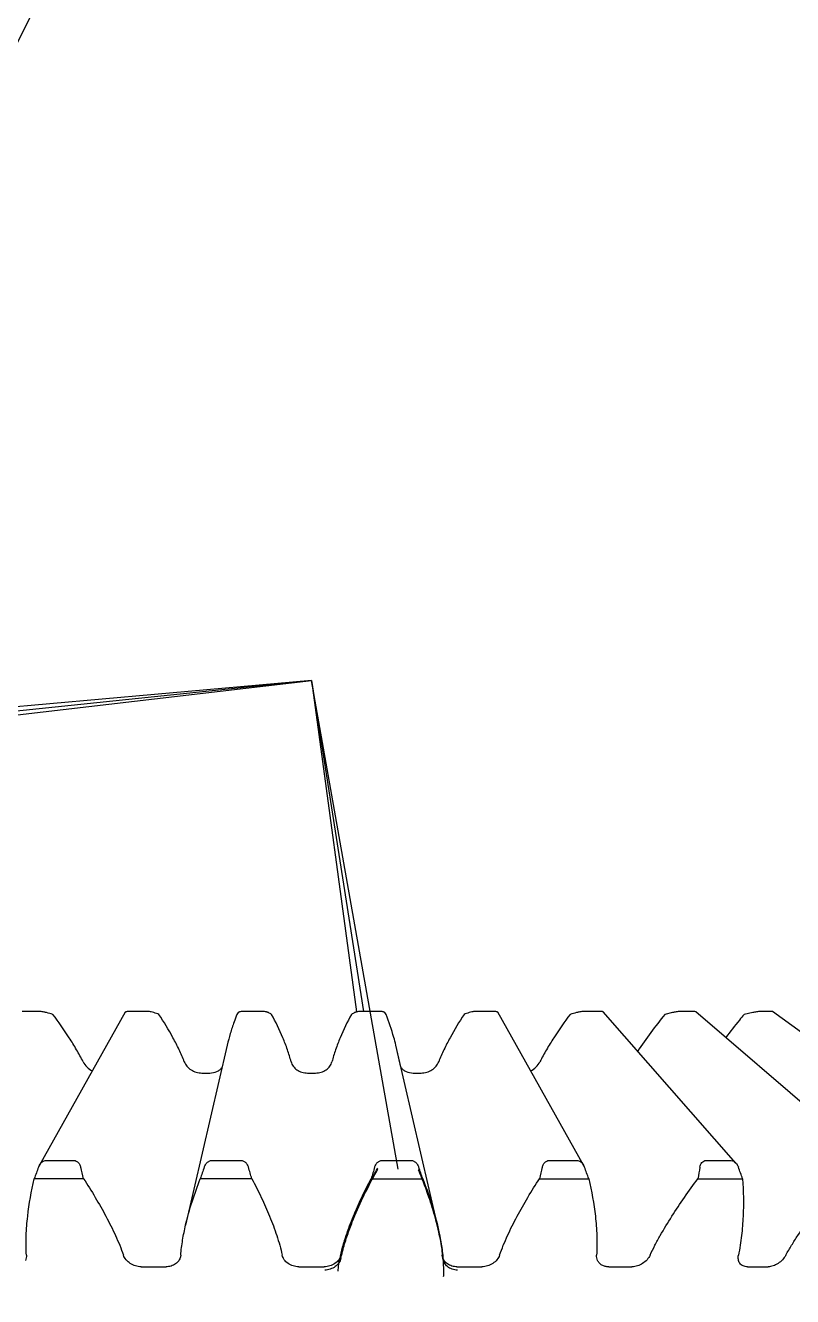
# Model space of a CAD drawing. Header units: inches. Extents: x -164 to 250, y -285 to 80.
# Drawn here: x 111.761 to 113.178, y 33.261 to 35.608 of the extents above; entities that cross this region are included whole.
import ezdxf

# ---------------------------------------------------------------- set-up
doc = ezdxf.new("R2010")
doc.units = ezdxf.units.IN
doc.header["$MEASUREMENT"] = 0
for name, color, linetype in [('LAYER_CURVE', 7, 'Continuous'), ('LAYER_CUT_FEAT', 7, 'Continuous'), ('LAYER_FEATURE', 7, 'Continuous')]:
    doc.layers.add(name, color=color, linetype=linetype)

msp = doc.modelspace()

# ---------------------------------------------------------------- linework, layer by layer
at = {"color": 7, "linetype": 'Continuous'}
for p, q in [((111.94525, 33.78564), (111.78668, 33.50326)), ((112.7921, 33.50326), (112.63352, 33.78564)), ((113.07341, 33.5073), (112.82799, 33.78626)), ((113.32124, 33.50954), (112.99963, 33.7866)), ((113.52488, 33.51081), (113.14075, 33.78679)), ((112.13365, 33.72489), (112.05684, 33.39266)), ((112.45457, 33.68403), (112.44512, 33.72489)), ((112.08681, 33.67349), (112.10132, 33.67349)), ((112.28197, 33.67349), (112.29681, 33.67349)), ((112.47745, 33.67349), (112.49197, 33.67349)), ((111.79912, 33.51197), (111.85025, 33.51197)), ((112.10546, 33.51197), (112.15893, 33.51197)), ((112.41984, 33.51197), (112.47331, 33.51197)), ((112.72852, 33.51197), (112.77965, 33.51197)), ((113.018, 33.51197), (113.06456, 33.51197)), ((111.8682, 33.47839), (111.77728, 33.47839)), ((112.17908, 33.47839), (112.084, 33.47839)), ((112.3997, 33.47839), (112.49477, 33.47839)), ((112.71057, 33.47839), (112.80149, 33.47839)), ((113.00303, 33.47839), (113.08582, 33.47839)), ((112.04784, 33.33727), (112.0474, 33.33434)), ((112.53137, 33.33434), (112.53093, 33.33727)), ((111.97479, 33.31578), (112.02066, 33.31578)), ((112.26594, 33.31578), (112.31283, 33.31578)), ((112.55812, 33.31578), (112.60399, 33.31578)), ((112.83855, 33.31578), (112.88139, 33.31578)), ((113.09498, 33.31578), (113.13292, 33.31578))]:
    msp.add_line(p, q, dxfattribs=at)
msp.add_circle((124.25513, 29.28373), 14)
for centre, radius, start, end in [((113.55713, 32.84317), 1.8898, 159.67192, 160.35876), ((111.80864, 33.49096), 0.02517, 150.75513, 159.73052), ((110.12601, 33.06424), 1.79074, 13.372, 14.0732), ((113.78455, 32.91542), 1.79131, 160.96397, 161.68279), ((110.49345, 32.98832), 1.75542, 16.21117, 16.93618), ((114.08532, 32.98832), 1.75542, 163.06382, 163.78883), ((110.79422, 32.91542), 1.79131, 18.31721, 19.03603), ((114.45276, 33.06424), 1.79074, 165.9268, 166.628), ((112.77014, 33.49096), 0.02517, 20.26948, 29.24487), ((111.02164, 32.84317), 1.8898, 19.64124, 20.32808), ((114.90068, 33.14762), 1.92626, 169.46884, 170.11229), ((111.15251, 32.7686), 2.05949, 20.16019, 20.79243)]:
    msp.add_arc(centre, radius, start, end, dxfattribs=at)
for points, knots in [([(111.86748, 33.69419), (111.86368, 33.70179), (111.85544, 33.71682), (111.83725, 33.74634), (111.82217, 33.76776), (111.81167, 33.78182)], [0, 0, 0, 0, 0.2450674, 0.4939369, 1, 1, 1, 1]), ([(112.05443, 33.69419), (112.05149, 33.70178), (112.04492, 33.71681), (112.02979, 33.74635), (112.01675, 33.76778), (112.00753, 33.78182)], [0, 0, 0, 0, 0.2451552, 0.4938789, 1, 1, 1, 1]), ([(112.15168, 33.78182), (112.14984, 33.77717), (112.14542, 33.7655), (112.1392, 33.74657), (112.13533, 33.73215), (112.13365, 33.72489)], [0, 0, 0, 0, 0.2509088, 0.6259851, 1, 1, 1, 1]), ([(112.25165, 33.69419), (112.24971, 33.70175), (112.24509, 33.71675), (112.23371, 33.74628), (112.22326, 33.76776), (112.2157, 33.78182)], [0, 0, 0, 0, 0.2466098, 0.4955293, 1, 1, 1, 1]), ([(112.36307, 33.78182), (112.35551, 33.76776), (112.34507, 33.74628), (112.33368, 33.71675), (112.32906, 33.70175), (112.32713, 33.69419)], [0, 0, 0, 0, 0.5044707, 0.7533902, 1, 1, 1, 1]), ([(112.44512, 33.72489), (112.444, 33.72973), (112.43907, 33.74903), (112.43259, 33.76791), (112.42709, 33.78182)], [0, 0, 0, 0, 0.2493414, 1, 1, 1, 1]), ([(112.57125, 33.78182), (112.56203, 33.76778), (112.54898, 33.74635), (112.53386, 33.71681), (112.52728, 33.70178), (112.52434, 33.69419)], [0, 0, 0, 0, 0.5061211, 0.7548448, 1, 1, 1, 1]), ([(112.7671, 33.78182), (112.7566, 33.76776), (112.74152, 33.74634), (112.72333, 33.71682), (112.7151, 33.70179), (112.71129, 33.69419)], [0, 0, 0, 0, 0.5060631, 0.7549326, 1, 1, 1, 1]), ([(112.94208, 33.78182), (112.93317, 33.77075), (112.91586, 33.74843), (112.8996, 33.72532), (112.89192, 33.71358)], [0, 0, 0, 0, 0.5031485, 1, 1, 1, 1]), ([(113.08853, 33.78182), (113.08563, 33.77832), (113.07412, 33.76429), (113.06288, 33.75004), (113.05464, 33.73921)], [0, 0, 0, 0, 0.2503588, 1, 1, 1, 1]), ([(111.86748, 33.69419), (111.86925, 33.69067), (111.87419, 33.68411), (111.88085, 33.67936), (111.88452, 33.6775)], [0, 0, 0, 0, 0.4890009, 1, 1, 1, 1]), ([(112.05443, 33.69419), (112.05558, 33.69123), (112.05909, 33.68552), (112.06682, 33.67889), (112.07634, 33.67454), (112.08334, 33.67349), (112.08681, 33.67349)], [0, 0, 0, 0, 0.2351198, 0.4851943, 0.7432884, 1, 1, 1, 1]), ([(112.10132, 33.67349), (112.10583, 33.67349), (112.11261, 33.67482), (112.12007, 33.67935), (112.12302, 33.68237), (112.12423, 33.68401)], [0, 0, 0, 0, 0.519581, 0.7648781, 1, 1, 1, 1]), ([(112.25165, 33.69419), (112.2524, 33.69127), (112.2552, 33.68552), (112.26232, 33.67882), (112.27157, 33.67449), (112.27848, 33.67349), (112.28197, 33.67349)], [0, 0, 0, 0, 0.2306075, 0.4753035, 0.7336615, 1, 1, 1, 1]), ([(112.29681, 33.67349), (112.30029, 33.67349), (112.3072, 33.67449), (112.31645, 33.67882), (112.32357, 33.68552), (112.32638, 33.69127), (112.32713, 33.69419)], [0, 0, 0, 0, 0.2663384, 0.5246962, 0.7693921, 1, 1, 1, 1]), ([(112.45454, 33.68401), (112.45575, 33.68237), (112.4587, 33.67935), (112.46617, 33.67482), (112.47295, 33.67349), (112.47745, 33.67349)], [0, 0, 0, 0, 0.2351219, 0.480419, 1, 1, 1, 1]), ([(112.49197, 33.67349), (112.49544, 33.67349), (112.50243, 33.67454), (112.51195, 33.67889), (112.51968, 33.68552), (112.5232, 33.69123), (112.52434, 33.69419)], [0, 0, 0, 0, 0.2567116, 0.5148057, 0.7648802, 1, 1, 1, 1]), ([(112.69425, 33.6775), (112.69792, 33.67936), (112.70458, 33.68411), (112.70953, 33.69067), (112.71129, 33.69419)], [0, 0, 0, 0, 0.5109992, 1, 1, 1, 1]), ([(111.78668, 33.50326), (111.78734, 33.50443), (111.78885, 33.50667), (111.79174, 33.50949), (111.79522, 33.51146), (111.79784, 33.51197), (111.79912, 33.51197)], [0, 0, 0, 0, 0.254629, 0.5077286, 0.7569015, 1, 1, 1, 1]), ([(111.85025, 33.51197), (111.85183, 33.51197), (111.85501, 33.51121), (111.85884, 33.50826), (111.86152, 33.50426), (111.86262, 33.50124), (111.86301, 33.49968)], [0, 0, 0, 0, 0.2489362, 0.496595, 0.746634, 1, 1, 1, 1]), ([(112.0912, 33.49968), (112.09174, 33.50125), (112.09315, 33.5043), (112.09626, 33.50828), (112.10044, 33.51119), (112.1038, 33.51197), (112.10546, 33.51197)], [0, 0, 0, 0, 0.2494015, 0.4998733, 0.7506078, 1, 1, 1, 1]), ([(112.15893, 33.51197), (112.16058, 33.51197), (112.16391, 33.51121), (112.16801, 33.50829), (112.17098, 33.50429), (112.17226, 33.50125), (112.17274, 33.49968)], [0, 0, 0, 0, 0.2515887, 0.5016261, 0.7508882, 1, 1, 1, 1]), ([(112.40603, 33.49968), (112.40651, 33.50125), (112.4078, 33.50429), (112.41076, 33.50829), (112.41486, 33.51121), (112.41819, 33.51197), (112.41984, 33.51197)], [0, 0, 0, 0, 0.2491117, 0.4983742, 0.7484117, 1, 1, 1, 1]), ([(112.47331, 33.51197), (112.47497, 33.51197), (112.47833, 33.51119), (112.48251, 33.50828), (112.48562, 33.5043), (112.48703, 33.50125), (112.48757, 33.49968)], [0, 0, 0, 0, 0.2493926, 0.5001269, 0.7505985, 1, 1, 1, 1]), ([(112.71577, 33.49968), (112.71616, 33.50124), (112.71726, 33.50426), (112.71993, 33.50826), (112.72376, 33.51121), (112.72694, 33.51197), (112.72852, 33.51197)], [0, 0, 0, 0, 0.2533659, 0.5034053, 0.7510642, 1, 1, 1, 1]), ([(112.77965, 33.51197), (112.78094, 33.51197), (112.78356, 33.51146), (112.78703, 33.50949), (112.78992, 33.50667), (112.79144, 33.50443), (112.7921, 33.50326)], [0, 0, 0, 0, 0.2430993, 0.4922717, 0.7453712, 1, 1, 1, 1]), ([(113.00687, 33.49968), (113.00715, 33.50122), (113.00801, 33.50421), (113.01026, 33.50821), (113.01364, 33.51119), (113.01657, 33.51197), (113.018, 33.51197)], [0, 0, 0, 0, 0.2628823, 0.5162327, 0.7596516, 1, 1, 1, 1]), ([(113.06456, 33.51197), (113.06621, 33.51197), (113.06962, 33.51091), (113.07224, 33.50863), (113.07341, 33.5073)], [0, 0, 0, 0, 0.4815083, 1, 1, 1, 1]), ([(113.07341, 33.5073), (113.07389, 33.50675), (113.07572, 33.50443), (113.07709, 33.50176), (113.07787, 33.49968)], [0, 0, 0, 0, 0.2477559, 1, 1, 1, 1]), ([(111.76276, 33.33727), (111.76238, 33.34331), (111.762, 33.35536), (111.76236, 33.3793), (111.76556, 33.42059), (111.77187, 33.45552), (111.77728, 33.47839)], [0, 0, 0, 0, 0.1275895, 0.254046, 0.5045545, 1, 1, 1, 1]), ([(111.8682, 33.47839), (111.87564, 33.46706), (111.88999, 33.44423), (111.90986, 33.40928), (111.92469, 33.37959), (111.93516, 33.35553), (111.93987, 33.34338), (111.94202, 33.33727)], [0, 0, 0, 0, 0.2548075, 0.506722, 0.755332, 0.8782334, 1, 1, 1, 1]), ([(112.05684, 33.39266), (112.06021, 33.40724), (112.0683, 33.43617), (112.07847, 33.46441), (112.084, 33.47839)], [0, 0, 0, 0, 0.4989043, 1, 1, 1, 1]), ([(112.17908, 33.47839), (112.18517, 33.46705), (112.1968, 33.44419), (112.21238, 33.40922), (112.22345, 33.37953), (112.23083, 33.35549), (112.23394, 33.34337), (112.23529, 33.33727)], [0, 0, 0, 0, 0.2536009, 0.5048176, 0.7536144, 0.8771228, 1, 1, 1, 1]), ([(112.34348, 33.33727), (112.34483, 33.34337), (112.34794, 33.35549), (112.35532, 33.37953), (112.3664, 33.40922), (112.38197, 33.44419), (112.3936, 33.46705), (112.3997, 33.47839)], [0, 0, 0, 0, 0.1228772, 0.2463857, 0.4951826, 0.7463992, 1, 1, 1, 1]), ([(112.49477, 33.47839), (112.5003, 33.46441), (112.51047, 33.43617), (112.51856, 33.40724), (112.52193, 33.39266)], [0, 0, 0, 0, 0.5010958, 1, 1, 1, 1]), ([(112.63675, 33.33727), (112.63891, 33.34338), (112.64361, 33.35553), (112.65409, 33.37959), (112.66892, 33.40928), (112.68878, 33.44423), (112.70314, 33.46706), (112.71057, 33.47839)], [0, 0, 0, 0, 0.1217666, 0.2446681, 0.4932782, 0.7451926, 1, 1, 1, 1]), ([(112.80149, 33.47839), (112.8069, 33.45552), (112.81321, 33.42059), (112.81641, 33.3793), (112.81678, 33.35536), (112.8164, 33.34331), (112.81601, 33.33727)], [0, 0, 0, 0, 0.4954456, 0.7459541, 0.8724105, 1, 1, 1, 1]), ([(112.91484, 33.33727), (112.91771, 33.34339), (112.92379, 33.35554), (112.9369, 33.3796), (112.95482, 33.40928), (112.97811, 33.44421), (112.99458, 33.46705), (113.00303, 33.47839)], [0, 0, 0, 0, 0.1215854, 0.2444725, 0.4932569, 0.7453108, 1, 1, 1, 1]), ([(113.08582, 33.47839), (113.08738, 33.4553), (113.08788, 33.42017), (113.08465, 33.37918), (113.08144, 33.35531), (113.07931, 33.34329), (113.07807, 33.33727)], [0, 0, 0, 0, 0.4900712, 0.741758, 0.8698983, 1, 1, 1, 1]), ([(113.1656, 33.33727), (113.16905, 33.34339), (113.17623, 33.35553), (113.1914, 33.37957), (113.21161, 33.40923), (113.2373, 33.44415), (113.25519, 33.46703), (113.26431, 33.47839)], [0, 0, 0, 0, 0.1221583, 0.2454956, 0.4947108, 0.7464488, 1, 1, 1, 1]), ([(112.04784, 33.33727), (112.0486, 33.34661), (112.05105, 33.36519), (112.05473, 33.38354), (112.05684, 33.39266)], [0, 0, 0, 0, 0.5003057, 1, 1, 1, 1]), ([(112.52193, 33.39266), (112.52404, 33.38354), (112.52772, 33.36519), (112.53018, 33.34661), (112.53093, 33.33727)], [0, 0, 0, 0, 0.4996944, 1, 1, 1, 1]), ([(111.76276, 33.33727), (111.76288, 33.33554), (111.7627, 33.33207), (111.76162, 33.32877), (111.76088, 33.32725)], [0, 0, 0, 0, 0.5082674, 1, 1, 1, 1]), ([(111.97479, 33.31578), (111.97124, 33.31578), (111.96408, 33.31688), (111.95437, 33.32141), (111.94656, 33.3283), (111.9431, 33.33422), (111.94202, 33.33727)], [0, 0, 0, 0, 0.2569325, 0.5154156, 0.7654631, 1, 1, 1, 1]), ([(112.0474, 33.33434), (112.04681, 33.3317), (112.0445, 33.3265), (112.03827, 33.32044), (112.03, 33.31661), (112.02381, 33.31578), (112.02066, 33.31578)], [0, 0, 0, 0, 0.2320439, 0.4732, 0.7292789, 1, 1, 1, 1]), ([(112.26594, 33.31578), (112.26237, 33.31578), (112.25529, 33.31682), (112.24585, 33.32133), (112.23867, 33.3283), (112.23596, 33.33426), (112.23529, 33.33727)], [0, 0, 0, 0, 0.2666923, 0.5252603, 0.7697326, 1, 1, 1, 1]), ([(112.34348, 33.33727), (112.34281, 33.33426), (112.3401, 33.3283), (112.33292, 33.32133), (112.32348, 33.31682), (112.3164, 33.31578), (112.31283, 33.31578)], [0, 0, 0, 0, 0.2302675, 0.4747394, 0.7333072, 1, 1, 1, 1]), ([(112.55812, 33.31578), (112.55496, 33.31578), (112.54877, 33.31661), (112.5405, 33.32044), (112.53427, 33.3265), (112.53197, 33.3317), (112.53137, 33.33434)], [0, 0, 0, 0, 0.2707201, 0.5267991, 0.7679557, 1, 1, 1, 1]), ([(112.63675, 33.33727), (112.63567, 33.33422), (112.63222, 33.3283), (112.62441, 33.32141), (112.6147, 33.31688), (112.60754, 33.31578), (112.60399, 33.31578)], [0, 0, 0, 0, 0.2345369, 0.4845844, 0.7430675, 1, 1, 1, 1]), ([(112.81789, 33.32725), (112.81715, 33.32877), (112.81608, 33.33207), (112.8159, 33.33554), (112.81601, 33.33727)], [0, 0, 0, 0, 0.4917319, 1, 1, 1, 1]), ([(112.83855, 33.31578), (112.83631, 33.31578), (112.83194, 33.31626), (112.82593, 33.31852), (112.82104, 33.32222), (112.81874, 33.32551), (112.81789, 33.32725)], [0, 0, 0, 0, 0.2705982, 0.5248399, 0.7657396, 1, 1, 1, 1]), ([(112.91484, 33.33727), (112.9134, 33.33421), (112.90942, 33.32837), (112.90131, 33.32151), (112.89173, 33.31695), (112.88477, 33.31578), (112.88139, 33.31578)], [0, 0, 0, 0, 0.2441081, 0.5005335, 0.7565893, 1, 1, 1, 1]), ([(113.08062, 33.32236), (113.07991, 33.32333), (113.07871, 33.32551), (113.07732, 33.33052), (113.07752, 33.33461), (113.07807, 33.33727)], [0, 0, 0, 0, 0.2328408, 0.4746664, 1, 1, 1, 1]), ([(113.1656, 33.33727), (113.16388, 33.33422), (113.15959, 33.32849), (113.15152, 33.32165), (113.14247, 33.31705), (113.13598, 33.31578), (113.13292, 33.31578)], [0, 0, 0, 0, 0.2584691, 0.5222556, 0.7739161, 1, 1, 1, 1]), ([(113.09498, 33.31578), (113.09214, 33.31578), (113.08787, 33.31654), (113.08319, 33.3194), (113.08137, 33.32131), (113.08062, 33.32236)], [0, 0, 0, 0, 0.5221913, 0.7637527, 1, 1, 1, 1])]:
    msp.add_open_spline(points, degree=3, knots=knots, dxfattribs=at)
at = {"layer": 'LAYER_CURVE', "color": 40, "linetype": 'Continuous'}
for p, q in [((110.8676, 34.23168), (112.28939, 34.39847)), ((112.28939, 34.39847), (111.33106, 34.31287)), ((112.28939, 34.39847), (111.33106, 34.29852)), ((112.44942, 33.49611), (112.28939, 34.39847)), ((112.28939, 34.39847), (112.38526, 33.78697)), ((112.28939, 34.39847), (112.37232, 33.78624)), ((112.52159, 33.39258), (112.52139, 33.39337))]:
    msp.add_line(p, q, dxfattribs=at)
at = {"layer": 'LAYER_CURVE', "color": 4, "linetype": 'Continuous'}
msp.add_line((112.53167, 33.33735), (112.53222, 33.33128), dxfattribs=at)
at = {"layer": 'LAYER_CURVE', "color": 40, "linetype": 'Continuous'}
msp.add_arc((112.21712, 33.30074), 0.31689, 6.27125, 6.64209, dxfattribs=at)
for points, knots in [([(112.3385, 33.30752), (112.33856, 33.30861), (112.33887, 33.31322), (112.34023, 33.32279), (112.34332, 33.33859), (112.34905, 33.36019), (112.35814, 33.38756), (112.37136, 33.42035), (112.38702, 33.45322), (112.40088, 33.47899), (112.40896, 33.49302), (112.41172, 33.49771)], [0, 0, 0, 0, 0.0092707, 0.0410306, 0.1009358, 0.1943011, 0.3262713, 0.5017475, 0.725343, 0.9084477, 1, 1, 1, 1]), ([(112.52139, 33.39337), (112.51999, 33.39899), (112.51477, 33.41849), (112.50543, 33.4475), (112.49525, 33.47443), (112.48918, 33.48914), (112.48709, 33.49407)], [0, 0, 0, 0, 0.1497262, 0.5312946, 0.8437649, 1, 1, 1, 1]), ([(112.53188, 33.3374), (112.53145, 33.34108), (112.52963, 33.35465), (112.5262, 33.37306), (112.52292, 33.38721), (112.52159, 33.39258)], [0, 0, 0, 0, 0.1800604, 0.6820017, 1, 1, 1, 1]), ([(112.53339, 33.29811), (112.53349, 33.29919), (112.53382, 33.3038), (112.5338, 33.31343), (112.53319, 33.32459), (112.53244, 33.33242), (112.53211, 33.33536)], [0, 0, 0, 0, 0.0670424, 0.2967169, 0.7299277, 1, 1, 1, 1])]:
    msp.add_open_spline(points, degree=3, knots=knots, dxfattribs=at)
at = {"layer": 'LAYER_CURVE', "color": 4, "linetype": 'Continuous'}
for points, knots in [([(112.34364, 33.33128), (112.34404, 33.3331), (112.34555, 33.33972), (112.34848, 33.35083), (112.3538, 33.36853), (112.36101, 33.38926), (112.37043, 33.41279), (112.38028, 33.43493), (112.39369, 33.46265), (112.40453, 33.48278), (112.412, 33.49589)], [0, 0, 0, 0, 0.0320824, 0.1165423, 0.1964562, 0.3467542, 0.4879556, 0.6227052, 0.7517701, 1, 1, 1, 1]), ([(112.4868, 33.49589), (112.49245, 33.48278), (112.50048, 33.46265), (112.51003, 33.43493), (112.51649, 33.41376), (112.52025, 33.3995), (112.52191, 33.39265)], [0, 0, 0, 0, 0.3905203, 0.5935677, 0.8055585, 1, 1, 1, 1]), ([(112.52191, 33.39265), (112.52215, 33.39167), (112.52437, 33.38236), (112.52725, 33.36853), (112.53007, 33.35103), (112.53121, 33.34194), (112.53167, 33.33735)], [0, 0, 0, 0, 0.0535643, 0.5108096, 0.7539283, 1, 1, 1, 1]), ([(112.34364, 33.33128), (112.34316, 33.32987), (112.3424, 33.32698), (112.33924, 33.32163), (112.33363, 33.31578), (112.32584, 33.31174), (112.31915, 33.30983), (112.3156, 33.30957), (112.31385, 33.30935)], [0, 0, 0, 0, 0.125, 0.25, 0.5, 0.75, 0.875, 1, 1, 1, 1]), ([(112.55895, 33.30935), (112.55725, 33.30957), (112.55379, 33.30982), (112.54733, 33.31174), (112.54025, 33.31564), (112.53528, 33.3216), (112.53288, 33.32693), (112.53251, 33.32985), (112.53222, 33.33128)], [0, 0, 0, 0, 0.125, 0.25, 0.5, 0.75, 0.875, 1, 1, 1, 1])]:
    msp.add_open_spline(points, degree=3, knots=knots, dxfattribs=at)
at = {"layer": 'LAYER_CUT_FEAT', "color": 7, "linetype": 'Continuous'}
for p, q in [((111.78679, 33.78697), (111.75468, 33.78697)), ((111.98648, 33.78697), (111.95121, 33.78697)), ((112.15414, 33.7851), (112.15168, 33.78182)), ((112.1994, 33.78697), (112.16252, 33.78697)), ((112.41626, 33.78697), (112.37937, 33.78697)), ((112.42709, 33.78182), (112.42464, 33.7851)), ((112.62757, 33.78697), (112.5923, 33.78697)), ((112.8241, 33.78697), (112.79198, 33.78697)), ((112.95628, 33.7851), (112.94208, 33.78182)), ((112.99726, 33.78697), (112.9697, 33.78697)), ((112.99963, 33.7866), (112.99726, 33.78697)), ((113.10439, 33.7851), (113.08853, 33.78182)), ((113.13948, 33.78697), (113.11768, 33.78697)), ((113.14075, 33.78679), (113.13948, 33.78697))]:
    msp.add_line(p, q, dxfattribs=at)
for centre, radius, start, end in [((110.81867, 30.20059), 3.71635, 74.5024, 74.69303), ((111.46372, 32.28633), 1.59129, 70.01715, 70.36608), ((111.96654, 33.33994), 0.50728, 60.58237, 61.34661), ((112.62599, 33.31517), 0.53561, 118.67361, 119.39742), ((113.14402, 32.2059), 1.67678, 109.64282, 109.97396), ((113.81248, 30.01048), 3.91353, 105.31178, 105.4928)]:
    msp.add_arc(centre, radius, start, end, dxfattribs=at)
for points, knots in [([(111.79975, 33.7851), (111.7978, 33.78563), (111.79464, 33.78628), (111.79031, 33.78683), (111.78795, 33.78697), (111.78679, 33.78697)], [0, 0, 0, 0, 0.462373, 0.7344521, 1, 1, 1, 1]), ([(111.95121, 33.78697), (111.95038, 33.78697), (111.94894, 33.78692), (111.94711, 33.78664), (111.94591, 33.78626), (111.94537, 33.78585), (111.94525, 33.78564)], [0, 0, 0, 0, 0.3970556, 0.6907938, 0.8827326, 1, 1, 1, 1]), ([(111.99841, 33.7851), (111.99679, 33.78568), (111.99284, 33.78658), (111.9888, 33.78697), (111.98648, 33.78697)], [0, 0, 0, 0, 0.4251158, 1, 1, 1, 1]), ([(112.16252, 33.78697), (112.1614, 33.78697), (112.15943, 33.78688), (112.1569, 33.78647), (112.15519, 33.78592), (112.15436, 33.78539), (112.15414, 33.7851)], [0, 0, 0, 0, 0.383493, 0.6760593, 0.874264, 1, 1, 1, 1]), ([(112.20978, 33.7851), (112.20928, 33.78537), (112.20802, 33.78587), (112.20458, 33.78673), (112.20159, 33.78697), (112.1994, 33.78697)], [0, 0, 0, 0, 0.1611543, 0.3808346, 1, 1, 1, 1]), ([(112.37937, 33.78697), (112.37718, 33.78697), (112.37419, 33.78673), (112.37075, 33.78587), (112.36949, 33.78537), (112.36899, 33.7851)], [0, 0, 0, 0, 0.6191657, 0.8388461, 1, 1, 1, 1]), ([(112.42464, 33.7851), (112.42441, 33.78539), (112.42358, 33.78592), (112.42188, 33.78647), (112.41935, 33.78688), (112.41737, 33.78697), (112.41626, 33.78697)], [0, 0, 0, 0, 0.1257363, 0.323941, 0.6165071, 1, 1, 1, 1]), ([(112.5923, 33.78697), (112.58997, 33.78697), (112.58594, 33.78658), (112.58198, 33.78568), (112.58037, 33.7851)], [0, 0, 0, 0, 0.5748845, 1, 1, 1, 1]), ([(112.63352, 33.78564), (112.6334, 33.78585), (112.63286, 33.78626), (112.63166, 33.78664), (112.62983, 33.78692), (112.62839, 33.78697), (112.62757, 33.78697)], [0, 0, 0, 0, 0.1172675, 0.3092063, 0.6029438, 1, 1, 1, 1]), ([(112.79198, 33.78697), (112.79082, 33.78697), (112.78847, 33.78683), (112.78413, 33.78628), (112.78097, 33.78563), (112.77902, 33.7851)], [0, 0, 0, 0, 0.2655479, 0.5376273, 1, 1, 1, 1]), ([(112.82799, 33.78626), (112.82788, 33.78638), (112.82748, 33.7866), (112.82618, 33.78693), (112.825, 33.78697), (112.8241, 33.78697)], [0, 0, 0, 0, 0.1270317, 0.3285849, 1, 1, 1, 1]), ([(112.9697, 33.78697), (112.96863, 33.78697), (112.96635, 33.78681), (112.96186, 33.78625), (112.95847, 33.7856), (112.95628, 33.7851)], [0, 0, 0, 0, 0.2372442, 0.5036053, 1, 1, 1, 1]), ([(113.11768, 33.78697), (113.11675, 33.78697), (113.11464, 33.78679), (113.1102, 33.78622), (113.10672, 33.78558), (113.10439, 33.7851)], [0, 0, 0, 0, 0.209382, 0.4700438, 1, 1, 1, 1])]:
    msp.add_open_spline(points, degree=3, knots=knots, dxfattribs=at)
at = {"layer": 'LAYER_FEATURE', "color": 7, "linetype": 'Continuous'}
msp.add_line((112.52193, 33.39266), (112.44512, 33.72489), dxfattribs=at)

doc.saveas('drawing.dxf')
